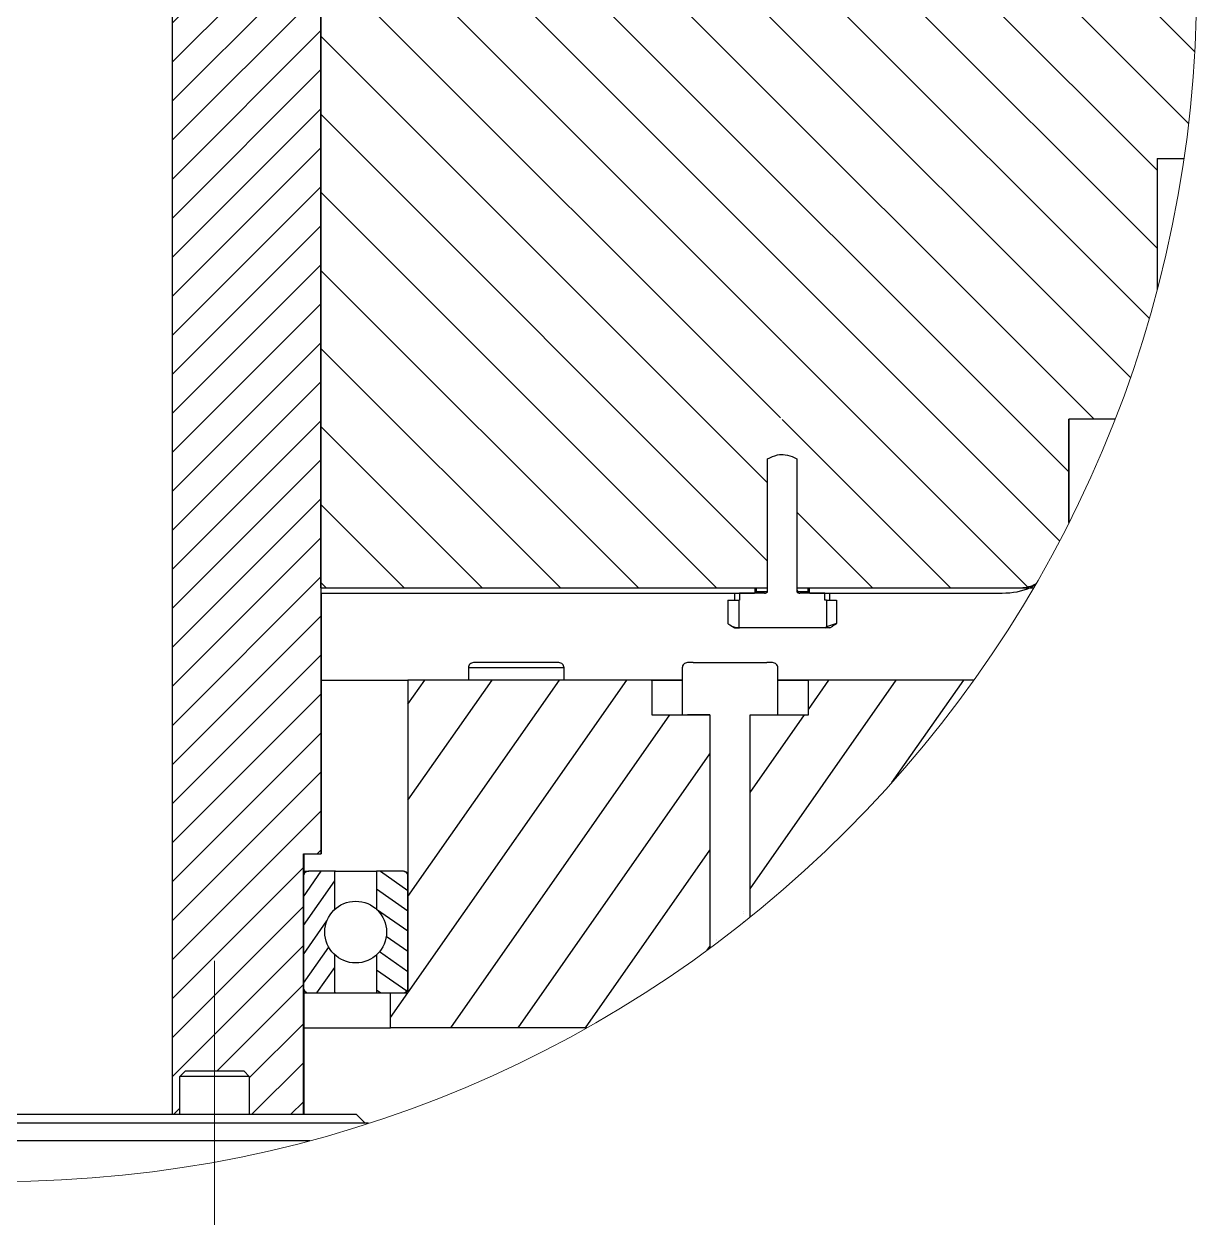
# Model space of a CAD drawing. Header units: millimetres. Extents: x 2 to 1187, y 2 to 839.
# Drawn here: x 602.4 to 669.9, y 142.3 to 211.4 of the extents above; entities that cross this region are included whole.
import ezdxf

# ---------------------------------------------------------------- set-up
doc = ezdxf.new("R2010")
doc.units = ezdxf.units.MM
doc.linetypes.add('CENTERX2', pattern=[20.319999999999997, 12.7, -2.54, 2.54, -2.54])
pattern_1 = [(55, (0, 0), (-2.600807740617549, 1.821105185414571), [])]

msp = doc.modelspace()

# ---------------------------------------------------------------- hatches: boundary and pattern name
h = msp.add_hatch()
h.set_pattern_fill('ANSI31', color=256, scale=0.5)
h.set_pattern_definition([(45, (-8.16350498597592, 30.12827525816067), (-1.122532015133644, 1.122532015133644), [])])
h.paths.add_polyline_path([(591.1140170811195, 273.6586390559343), (583.5807350395698, 273.6586390559343), (583.5807350395698, 263.6586411420968), (582.5783339260597, 263.6586411420968), (582.5783339260597, 163.6586387206582), (583.5807350395698, 163.6586387206582), (583.5807350395698, 148.6586390559343), (586.6957333801765, 148.6586390559343), (586.6957333801765, 150.8586390440134), (586.9957235573311, 151.1586385343937), (588.6957374332924, 151.1586385343937), (590.3957215069313, 151.1586385343937), (590.6957414864082, 150.8586390440134), (590.6957414864082, 148.6586390559343), (591.1140170811195, 148.6586390559343)])
h.paths.add_polyline_path([(619.4948580978889, 263.6586411420968), (618.7932220219154, 263.6586411420968), (618.4924569843788, 263.6586411420968), (618.4924569843788, 273.6586390559343), (610.9591749428291, 273.6586390559343), (610.9591749428291, 148.6586390559343), (611.3774505375404, 148.6586390559343), (611.3774505375404, 150.8586390440134), (611.6774705170174, 151.1586385343936), (613.3774545906563, 151.1586385343937), (615.0774684666176, 151.1586385343937), (615.3774586437721, 150.8586390440134), (615.3774586437721, 148.6586390559343), (618.4924569843788, 148.6586390559343), (618.4924569843788, 163.6586396519807), (619.4948580978889, 163.6586396519807)])
h = msp.add_hatch()
h.set_pattern_fill('ANSI31', color=256, scale=0.3, angle=100)
h.set_pattern_definition([(145, (-8.16350498597592, 30.12827525816067), (-0.5463315556243713, -0.7802423221852646), [])])
edge = h.paths.add_edge_path()
edge.add_arc((580.579189358744, 267.1586370591787), 1.779752666931953, 180, 227.2972578879065, ccw=False)
edge.add_arc((580.579189358744, 267.1586370591787), 1.779752666931953, 132.7027421120935, 180, ccw=False)
edge.add_line((579.3721702812691, 268.4665455047752), (579.3721702812691, 270.6586404268411))
edge.add_line((579.3721702812691, 270.6586404268411), (577.8698650120277, 270.6586404268411))
edge.add_spline(control_points=[(577.8698650120277, 270.6586404268411), (577.863455578895, 270.6585097691641), (577.8233834475288, 270.657692890122), (577.7500684798147, 270.639904939598), (577.6634199517688, 270.5845296784073), (577.6004496376916, 270.5034870512634), (577.5725300171432, 270.4233851986719), (577.5701740556696, 270.3742112862185), (577.5694278000374, 270.3586353485254)], knot_values=[0, 0, 0, 0, 0.0409551094660517, 0.2560536154499489, 0.4711354401873901, 0.6859738461067392, 0.9005315712541826, 0.9999999999999999, 0.9999999999999999, 0.9999999999999999, 0.9999999999999999], degree=3, periodic=0)
edge.add_line((577.5694278000374, 270.3586353485254), (577.5694278000374, 263.958638769832))
edge.add_spline(control_points=[(577.5694278000374, 263.958638769832), (577.5718445588517, 263.9300238340742), (577.5771016223314, 263.8677790900585), (577.6216392799257, 263.7800779294191), (577.6942141716107, 263.7085097950684), (577.7814302111502, 263.6657351529304), (577.8424910470698, 263.6608370107147), (577.8698650120277, 263.6586411420968)], knot_values=[0, 0, 0, 0, 0.1822886092273125, 0.3965239661675826, 0.6109014912529501, 0.8255646392118735, 1, 1, 1, 1], degree=3, periodic=0)
edge.add_line((577.8698650120277, 263.6586411420968), (579.3721702812691, 263.6586411420968))
edge.add_line((579.3721702812691, 263.6586411420968), (579.3721702812691, 265.850728613582))
edge = h.paths.add_edge_path()
edge.add_spline(control_points=[(624.5037642239113, 270.358642799106), (624.5013468560845, 270.3872550953868), (624.4960880340961, 270.4494992318199), (624.4515549194778, 270.5372016280877), (624.3789795982125, 270.6087739828753), (624.2917593911059, 270.651535176063), (624.2307006856993, 270.656441042196), (624.2033270119209, 270.6586404268411)], knot_values=[0, 0, 0, 0, 0.182274013291446, 0.3965249220175808, 0.6109037488797803, 0.8255614203476108, 1, 1, 1, 1], degree=3, periodic=0)
edge.add_line((624.203327011921, 270.6586404268411), (623.5022869823952, 270.6586404268411))
edge.add_line((623.5022869823952, 270.6586404268411), (622.7010217426796, 270.6586404268411))
edge.add_line((622.7010217426796, 270.6586404268411), (622.7010217426796, 268.4665455047754))
edge.add_arc((621.4988109587212, 267.1586370591787), 1.776495221251437, 0, 47.41122184951922, ccw=False)
edge.add_arc((621.4988109587212, 267.1586370591787), 1.776495221251437, -47.41122184951922, 0, ccw=False)
edge.add_line((622.7010217426796, 265.850728613582), (622.7010217426796, 263.6586411420969))
edge.add_line((622.7010217426796, 263.6586411420968), (624.2033270119209, 263.6586411420968))
edge.add_spline(control_points=[(624.2033270119209, 263.6586411420968), (624.2097364541019, 263.6587690930201), (624.2498090588319, 263.6595690576077), (624.3231230028383, 263.6773744062614), (624.4097751639947, 263.7327432325361), (624.4727380358268, 263.8137924667886), (624.5006627036418, 263.8938909903034), (624.5030181087758, 263.9430627638413), (624.5037642239113, 263.958638769832)], knot_values=[0, 0, 0, 0, 0.04095472673403971, 0.256053885806078, 0.4711363635810123, 0.6859879287607693, 0.9005312692453381, 0.9999999999999999, 0.9999999999999999, 0.9999999999999999, 0.9999999999999999], degree=3, periodic=0)
edge.add_line((624.5037642239113, 263.958638769832), (624.5037642239113, 270.3586427991061))
edge = h.paths.add_edge_path()
edge.add_arc((624.2365908461833, 162.3586128084617), 0.3000266796391112, 27.06401566143993, 90)
edge.add_line((624.2365908461833, 162.6586394881008), (624.2033270119209, 162.658639488068))
edge.add_line((624.2033270119209, 162.658639488068), (622.7010217426796, 162.658639488068))
edge.add_line((622.7010217426796, 162.658639488068), (622.7010217426796, 160.4665482912925))
edge.add_arc((621.4988109587212, 159.1586398456958), 1.776495221251458, 0, 47.41122184951979, ccw=False)
edge.add_arc((621.4988109587212, 159.1586398456958), 1.776495221251458, -47.41122184951979, 0, ccw=False)
edge.add_line((622.7010217426796, 157.850731400099), (622.7010217426796, 155.6586383406786))
edge.add_line((622.7010217426796, 155.6586383406786), (624.2033270119206, 155.6586383406786))
edge.add_spline(control_points=[(624.2033270119209, 155.6586383406786), (624.2097364438049, 155.6587683358434), (624.2498085289088, 155.6595810720425), (624.3231241511194, 155.6773704648169), (624.4097738212504, 155.7327474260541), (624.4727386959979, 155.8137931024056), (624.5006626533009, 155.8938919916402), (624.5030180966655, 155.9430637063486), (624.5037642239113, 155.958639693704)], knot_values=[0, 0, 0, 0, 0.04095516874787487, 0.2560537403678593, 0.4711386861476284, 0.6859874512560966, 0.9005311179875107, 1, 1, 1, 1], degree=3, periodic=0)
edge.add_line((624.5037642239113, 155.958639693704), (624.5037642239113, 162.4951206643847))
edge = h.paths.add_edge_path()
edge.add_line((579.3721702812691, 162.6586385567454), (577.8698650120276, 162.6586385567454))
edge.add_spline(control_points=[(577.8698650120277, 162.6586385567454), (577.8634555771439, 162.6585092439874), (577.8233832973664, 162.6577007706803), (577.7500680111042, 162.6399058138768), (577.6634185735065, 162.5845308466672), (577.6004525190132, 162.5034850256907), (577.5725297532111, 162.4233860593754), (577.5701739971379, 162.374214420258), (577.5694278000374, 162.3586390663651)], knot_values=[0, 0, 0, 0, 0.04095510028215812, 0.2560544363943141, 0.4711396893827423, 0.6859871979772735, 0.9005349301713814, 0.9999999999999999, 0.9999999999999999, 0.9999999999999999, 0.9999999999999999], degree=3, periodic=0)
edge.add_line((577.5694278000374, 162.3586390663651), (577.5694278000374, 155.958639693704))
edge.add_spline(control_points=[(577.5694278000374, 155.958639693704), (577.5718448934141, 155.9300254999227), (577.577102887553, 155.8677799678968), (577.6216370044652, 155.780076502005), (577.6942140463467, 155.7085077122238), (577.7814315141285, 155.6657403557418), (577.8424911889041, 155.6608367079125), (577.8698650120277, 155.6586383406786)], knot_values=[0, 0, 0, 0, 0.1822842813114145, 0.3965298535722178, 0.6109041203397895, 0.825563404537906, 0.9999999999999999, 0.9999999999999999, 0.9999999999999999, 0.9999999999999999], degree=3, periodic=0)
edge.add_line((577.8698650120278, 155.6586383406786), (578.5709050415535, 155.6586383406786))
edge.add_line((578.5709050415535, 155.6586383406786), (579.3721702812691, 155.6586383406786))
edge.add_line((579.3721702812691, 155.6586383406786), (579.3721702812691, 157.850729537454))
edge.add_arc((580.5743810652275, 159.158638448712), 1.776495564085088, 180, 227.4112320130636, ccw=False)
edge.add_arc((580.5743810652275, 159.158638448712), 1.776495564085088, 132.5887679869364, 180, ccw=False)
edge.add_line((579.3721702812691, 160.46654735997), (579.3721702812691, 162.6586385567454))
h = msp.add_hatch()
h.set_pattern_fill('ANSI31', color=256, angle=90)
h.set_pattern_definition([(135, (-8.16350498597592, 30.12827525816067), (-2.245064030267288, -2.245064030267288), [])])
edge = h.paths.add_edge_path()
edge.add_line((669.153149895358, 223.6586383108762), (667.614015650608, 223.6586383108762))
edge.add_line((667.614015650608, 223.6586383108762), (667.614015650608, 231.1892239147289))
edge.add_arc((601.0365856725762, 213.6592552999045), 68.84659746215837, 14.75128293906605, 21.29176106617264)
edge.add_line((665.1839520653259, 238.658642632213), (662.5240472076912, 238.658642632213))
edge.add_line((662.5240472076912, 238.658642632213), (662.5240472076912, 244.6293385429993))
edge.add_arc((601.0365856725762, 213.6592552999045), 68.84659746215837, 26.73353997002278, 30.02732135437238)
edge.add_spline(control_points=[(660.6425669907112, 248.1112389390138), (660.5322567711996, 248.1684650100842), (660.421946551688, 248.2256910811546), (660.3107426472363, 248.2796804032886)], knot_values=[0, 0, 0, 0, 0.1666269628013907, 0.1666269628013907, 0.1666269628013907, 0.1666269628013907], degree=3, periodic=0)
edge.add_spline(control_points=[(660.3107426472362, 248.2796804032886), (660.0930705636217, 248.3390566544944), (659.8191781618474, 248.3538331571388), (659.5594104482275, 248.3580573441213), (659.5234003780861, 248.3586429183153)], knot_values=[0.3007358168367512, 0.3007358168367512, 0.3007358168367512, 0.3007358168367512, 0.9030651194785333, 1, 1, 1, 1], degree=3, periodic=0)
edge.add_line((659.5234003780862, 248.3586429183153), (647.6042297600288, 248.3586429183153))
edge.add_line((647.6042297600288, 248.3586429183153), (646.9255236926157, 248.3586429183153))
edge.add_spline(control_points=[(646.1778906105537, 248.0836419884828), (646.3221444070534, 248.1142695598108), (646.567416886753, 248.1663451415219), (646.7876121298805, 248.2841311531934), (646.8777087448614, 248.3341984971567)], knot_values=[0, 0, 0, 0, 0.5513075494740266, 0.9373796254771016, 0.9373796254771016, 0.9373796254771016, 0.9373796254771016], degree=3, periodic=0)
edge.add_line((646.8777087448616, 248.3341984971568), (646.8777087448616, 240.9391386930612))
edge.add_spline(control_points=[(646.8777087448616, 240.9391386930612), (646.6925358192241, 240.8464809485534), (646.4677314133788, 240.733992207938), (646.221628866189, 240.6940437309344), (646.1778906105537, 240.6892480346939)], knot_values=[0, 0, 0, 0, 0.3465010622371056, 0.4206606616637256, 0.4206606616637256, 0.4206606616637256, 0.4206606616637256], degree=3, periodic=0)
edge.add_line((646.1778906105537, 240.6892480346939), (646.1778906105537, 240.6097187225488))
edge.add_line((646.1778906105537, 240.6097187225488), (646.0365978001137, 233.5086411361364))
edge.add_line((646.0365978001137, 233.5086411361364), (646.0365978001137, 240.6097187225488))
edge.add_line((646.0365978001137, 240.6097187225488), (645.8953049896736, 240.6097187225488))
edge.add_line((645.8953049896736, 240.6097187225488), (645.8953049896736, 240.6892544834347))
edge.add_spline(control_points=[(645.8953049896737, 240.6892544834347), (645.8849049519152, 240.6903902563843), (645.6923958199926, 240.7137785915726), (645.4538236633271, 240.799559302138), (645.2444878179965, 240.9126634703757), (645.1954868553657, 240.9391386930612)], knot_values=[0.5793543135544303, 0.5793543135544303, 0.5793543135544303, 0.5793543135544303, 0.5969525860828755, 0.9056553776702363, 1, 1, 1, 1], degree=3, periodic=0)
edge.add_line((645.1954868553657, 240.9391386930612), (645.1954868553657, 248.5586388532785))
edge.add_line((645.1954868553657, 248.5586388532785), (644.5365873096962, 248.5586388532785))
edge.add_line((644.5365873096962, 248.5586388532785), (644.5365873096962, 248.3586429241153))
edge.add_line((644.5365873096962, 248.3586429241153), (619.4948580978889, 248.3586407762309))
edge.add_line((619.4948580978889, 248.3586407762309), (619.4948580978889, 178.9586392727462))
edge.add_line((619.4948580978889, 178.9586392727462), (645.1476723431364, 178.9586392727462))
edge.add_spline(control_points=[(645.8953049896736, 179.2336392712561), (645.7510515780994, 179.2030089511405), (645.5057808253113, 179.1509289234249), (645.2855837514097, 179.0331473988321), (645.1954868553662, 178.9830824410531)], knot_values=[0, 0, 0, 0, 0.5513102873044174, 0.9373801819390822, 0.9373801819390822, 0.9373801819390822, 0.9373801819390822], degree=3, periodic=0)
edge.add_line((645.1954868553657, 178.9830824410529), (645.1954868553657, 186.3781393070487))
edge.add_spline(control_points=[(645.1954868553657, 186.3781393070487), (645.3806596910476, 186.470799745946), (645.6054639419539, 186.5832917347316), (645.8515667232845, 186.6232356939085), (645.8953049896736, 186.6280305082385)], knot_values=[0, 0, 0, 0, 0.3465018086168141, 0.4206614822140454, 0.4206614822140454, 0.4206614822140454, 0.4206614822140454], degree=3, periodic=0)
edge.add_line((645.8953049896736, 186.6280305082385), (645.8953049896736, 186.7075639341739))
edge.add_line((645.8953049896736, 186.7075639341739), (646.0365978001137, 193.8086396579411))
edge.add_line((646.0365978001137, 193.8086396579411), (646.0365978001137, 186.7075639341739))
edge.add_line((646.0365978001137, 186.7075639341739), (646.1778906105537, 186.7075639341739))
edge.add_line((646.1778906105537, 186.7075639341739), (646.1778906105537, 186.6280188908624))
edge.add_spline(control_points=[(646.1778906105537, 186.6280188908624), (646.1882806759978, 186.626884093068), (646.3807896580132, 186.6034962120978), (646.6193639010781, 186.5177238268838), (646.8287078181613, 186.404614659623), (646.8777087448616, 186.3781393070487)], knot_values=[0.579355171527251, 0.579355171527251, 0.579355171527251, 0.579355171527251, 0.5969365642365059, 0.9056553343101318, 1, 1, 1, 1], degree=3, periodic=0)
edge.add_line((646.8777087448616, 186.3781393070487), (646.8777087448616, 178.758639379662))
edge.add_line((646.8777087448616, 178.758639379662), (647.5366082905311, 178.758639379662))
edge.add_line((647.5366082905311, 178.758639379662), (647.5366082905311, 178.9586395055768))
edge.add_line((647.5366082905311, 178.9586395055768), (659.5234003780861, 178.9586395055768))
edge.add_spline(control_points=[(659.5234003780861, 178.9586395055768), (659.8467167147032, 178.9684410564275), (660.2428089596751, 178.9804488575836), (660.5798104865783, 179.1703050986515), (660.6417235361047, 179.205205866112)], knot_values=[0, 0, 0, 0, 0.8158250784388584, 0.9994607454861674, 0.9994607454861674, 0.9994607454861674, 0.9994607454861674], degree=3, periodic=0)
edge.add_arc((601.036585672576, 213.6592552999043), 68.84659746215836, 329.9704451160977, 333.2664600299773)
edge.add_line((662.5240472076912, 182.6891720568096), (662.5240472076912, 188.6586390931872))
edge.add_line((662.5240472076912, 188.6586390931872), (665.1834731372139, 188.6586390931872))
edge.add_arc((601.0365856725762, 213.6592552999045), 68.84659746215837, 338.7071413115247, 345.2487170609339)
edge.add_line((667.614015650608, 196.12928668508), (667.614015650608, 203.6586387579111))
edge.add_line((667.614015650608, 203.6586387579111), (669.1529688039234, 203.6586387579111))
edge.add_arc((601.0365856725762, 213.6592552999044), 68.84659746215837, 351.6476983196767, 360)
edge.add_arc((601.0365856725762, 213.6592552999044), 68.84659746215839, 2.365322407987407e-14, 8.351264102809138)
h = msp.add_hatch()
h.set_pattern_fill('ANSI31', color=256, angle=10)
h.set_pattern_definition(pattern_1)
h.paths.add_polyline_path([(641.8758061646004, 171.6586393334684), (638.529064965107, 171.6586393334684), (638.529064965107, 173.6336393545163), (638.5031369446297, 173.658639312048), (624.5037642239113, 173.6586391956327), (624.5037642239113, 155.6586383406786), (623.5022869823952, 155.6586383406786), (623.5022869823952, 153.6586398754982), (634.7972155661218, 153.6586398754982, 0.03063402655198933), (641.8758061646004, 158.2335207380576)])
h = msp.add_hatch()
h.set_pattern_fill('ANSI31', color=256, angle=10)
h.set_pattern_definition(pattern_1)
h.paths.add_polyline_path([(657.0705460182619, 173.6586394284633), (647.5700464962501, 173.6586394284633), (647.5441184757728, 173.6336393545163), (647.5441184757728, 171.6586393334684), (644.1974070786018, 171.6586393334684), (644.1974070786018, 160.0216054849319, 0.06841690900409847)])
h = msp.add_hatch()
h.set_pattern_fill('ANSI31', color=256, scale=0.3, angle=10)
h.set_pattern_definition([(55, (-8.16350498597592, 30.12827525816067), (-0.7802423221852646, 0.5463315556243713), [])])
edge = h.paths.add_edge_path()
edge.add_spline(control_points=[(583.5807350395698, 162.3586390663651), (583.5783283271307, 162.3872235596568), (583.5737045297182, 162.4421403432212), (583.5506298880791, 162.4929042270329), (583.5365978001136, 162.5153787064685)], knot_values=[0, 0, 0, 0, 0.181983245204652, 0.349627834479597, 0.349627834479597, 0.349627834479597, 0.349627834479597], degree=3, periodic=0)
edge.add_spline(control_points=[(583.5365978001136, 162.5153787064685), (583.5327223840342, 162.5215857626951), (583.5096488116637, 162.5557010140873), (583.4560384161566, 162.6086085254814), (583.3687109865465, 162.6514926906201), (583.3074865869231, 162.6564227842596), (583.2799700020332, 162.6586385567454)], knot_values=[0.349627834479597, 0.349627834479597, 0.349627834479597, 0.349627834479597, 0.395928323650484, 0.6100787918108496, 0.8247545081460415, 1, 1, 1, 1], degree=3, periodic=0)
edge.add_line((583.2799700020332, 162.6586385567454), (581.7765918491859, 162.6586385567454))
edge.add_line((581.7765918491859, 162.6586385567454), (581.7765918491859, 160.46654735997))
edge.add_arc((580.5743810652275, 159.158638448712), 1.776495564085088, 0, 47.411232013063625, ccw=False)
edge.add_arc((580.5743810652275, 159.158638448712), 1.776495564085088, -47.411232013063625, 0, ccw=False)
edge.add_line((581.7765918491859, 157.850729537454), (581.7765918491859, 155.6586383406786))
edge.add_line((581.7765918491859, 155.6586383406786), (583.2799700020332, 155.6586383406786))
edge.add_spline(control_points=[(583.2799700020332, 155.6586383406786), (583.2862998437347, 155.6587648238601), (583.3263563010364, 155.6595652337915), (583.3997361752475, 155.6772910214497), (583.4818869963374, 155.7296862176037), (583.5217351944498, 155.7781353117964), (583.5365978001136, 155.8023094448777)], knot_values=[0, 0, 0, 0, 0.04042471434793455, 0.2558153774788987, 0.4711964104659551, 0.6512279574268313, 0.6512279574268313, 0.6512279574268313, 0.6512279574268313], degree=3, periodic=0)
edge.add_spline(control_points=[(583.5365978001136, 155.8023094448777), (583.5394844865622, 155.8070046607738), (583.5591966606505, 155.8410718941669), (583.5776803579398, 155.8939106151596), (583.5800007528079, 155.9430800671235), (583.5807350395698, 155.958639693704)], knot_values=[0.6512279574268313, 0.6512279574268313, 0.6512279574268313, 0.6512279574268313, 0.6861945466424217, 0.9006965610118912, 1, 1, 1, 1], degree=3, periodic=0)
edge.add_line((583.5807350395698, 155.958639693704), (583.5807350395698, 162.3586390663651))
edge = h.paths.add_edge_path()
edge.add_line((620.2966001747627, 162.658639488068), (618.7932220219154, 162.658639488068))
edge.add_spline(control_points=[(618.7932220219154, 162.658639488068), (618.7868921778935, 162.6585133488171), (618.7468355824494, 162.6577151128852), (618.6734560212527, 162.6399858309487), (618.5913050080618, 162.5875918145962), (618.5514568229128, 162.5391425915558), (618.5365942238349, 162.5149684137455)], knot_values=[0, 0, 0, 0, 0.04042471581613525, 0.2558161752173901, 0.4711975492576005, 0.6512293676541611, 0.6512293676541611, 0.6512293676541611, 0.6512293676541611], degree=3, periodic=0)
edge.add_spline(control_points=[(618.5365942238349, 162.5149684137455), (618.5337075373205, 162.5102731869743), (618.5139953701805, 162.4762058903964), (618.4955117795362, 162.4233675210126), (618.4931912908429, 162.3741983821973), (618.4924569843788, 162.3586390663651)], knot_values=[0.6512293676541611, 0.6512293676541611, 0.6512293676541611, 0.6512293676541611, 0.6861960258809088, 0.9006983799116173, 0.9999999999999999, 0.9999999999999999, 0.9999999999999999, 0.9999999999999999], degree=3, periodic=0)
edge.add_line((618.4924569843788, 162.3586390663651), (618.4924569843788, 155.958639693704))
edge.add_spline(control_points=[(618.4924569843788, 155.958639693704), (618.4948636560379, 155.9300548740814), (618.4994873506836, 155.875137753605), (618.5225621462258, 155.8243736649673), (618.5365942238351, 155.8018991694944)], knot_values=[0, 0, 0, 0, 0.1819849058286339, 0.3496291783612672, 0.3496291783612672, 0.3496291783612672, 0.3496291783612672], degree=3, periodic=0)
edge.add_spline(control_points=[(618.5365942238351, 155.8018991694944), (618.5404696412519, 155.7956921021153), (618.563543198912, 155.7615767889132), (618.6171533463863, 155.7086689251977), (618.7044814294073, 155.6657868373933), (618.7657054849957, 155.6608549347785), (618.7932220219154, 155.6586383406786)], knot_values=[0.3496291783612672, 0.3496291783612672, 0.3496291783612672, 0.3496291783612672, 0.3959296302040366, 0.6100797439540612, 0.8247542568331647, 0.9999999999999999, 0.9999999999999999, 0.9999999999999999, 0.9999999999999999], degree=3, periodic=0)
edge.add_line((618.7932220219154, 155.6586383406786), (620.2966001747627, 155.6586383406786))
edge.add_line((620.2966001747627, 155.6586383406786), (620.2966001747627, 157.8507314000991))
edge.add_arc((621.4988109587212, 159.1586398456958), 1.776495221251458, 180, 227.4112218495198, ccw=False)
edge.add_arc((621.4988109587212, 159.1586398456958), 1.776495221251458, 132.5887781504802, 180, ccw=False)
edge.add_line((620.2966001747627, 160.4665482912925), (620.2966001747627, 162.658639488068))

# ---------------------------------------------------------------- linework, layer by layer
at = {"color": 7, "linetype": 'Continuous', "lineweight": 25}
for p, q in [((610.9591749428291, 148.6586390559343), (610.9591749428291, 273.6586390559343)), ((619.4948580978889, 263.6586411420968), (619.4948580978889, 163.6586396519807)), ((619.4948580978889, 178.9586392727462), (619.4948580978889, 248.3586429183153)), ((667.614015650608, 203.6586387579111), (669.1530671833534, 203.6586387579111)), ((667.614015650608, 203.6586387579111), (667.614015650608, 196.1286517356304)), ((665.1837256668587, 188.6586390931872), (662.5240472076912, 188.6586390931872)), ((662.5240472076912, 188.6586390931872), (662.5240472076912, 182.688547068533)), ((662.5365939854164, 182.713469726291), (662.5365939854164, 188.6586390931872)), ((645.1954868553657, 178.758639379662), (645.1954868553657, 186.3781393070487)), ((646.8777087448616, 186.3781393070487), (646.8777087448616, 178.758639379662)), ((619.4948580978889, 178.9586391388659), (644.4689658401985, 178.9586392727462)), ((619.4948580978889, 178.9586392727462), (645.1516774414558, 178.9586392727462)), ((644.4689658401985, 178.9586392727462), (644.4689658401985, 178.6836392742363)), ((644.5365873096962, 178.9586392727462), (644.5365873096962, 178.758639379662)), ((646.9215181587715, 178.9586395055768), (659.5234003780861, 178.9586395055768)), ((647.5366082905311, 178.758639379662), (647.5366082905311, 178.9586395055768)), ((647.6042297600288, 178.6836395070669), (647.6042297600288, 178.9586395055768)), ((647.6042297600288, 178.9586395055768), (660.4988899944801, 178.9586395055768)), ((619.4948580978889, 178.6586391828968), (644.4371965645332, 178.6586393167046)), ((619.5366111515541, 163.6586396519807), (619.5366111515541, 178.6586393167046)), ((642.9159966228981, 178.2586392977056), (642.9159966228981, 176.9042594854501)), ((642.9159966228981, 178.2586392977056), (643.4417393921394, 178.2586392977056)), ((643.2865885017891, 178.6586393167046), (643.2865885017891, 178.2586392977056)), ((643.4417393921394, 178.2586392977056), (643.5580280540962, 178.2586392977056)), ((643.5580280540962, 176.6715350125698), (643.5580280540962, 178.2586392977056)), ((643.5830322025795, 178.2586392977056), (643.5580280540962, 178.2586392977056)), ((643.5830322025795, 178.6586393167046), (643.5830322025795, 178.2586392977056)), ((645.0279083965797, 178.6586393167046), (643.5830322025795, 178.6586393167046)), ((644.4689658401985, 178.6836392742363), (644.4371965645332, 178.6586393167046)), ((644.4689658401985, 178.6836392742363), (644.5027318714638, 178.6836392742363)), ((644.5365873096962, 178.758639379662), (645.1954868553657, 178.758639379662)), ((646.8777087448616, 178.758639379662), (647.5366082905311, 178.758639379662)), ((648.4901633976478, 178.6586393167046), (647.0452872036476, 178.6586393167046)), ((647.5704637287636, 178.6836395070669), (647.6042297600288, 178.6836395070669)), ((647.6359990356941, 178.6586393167046), (647.6042297600288, 178.6836395070669)), ((647.6359990356941, 178.6586393167046), (658.5231748341103, 178.6586395495353)), ((648.4901633976478, 178.2586392977056), (648.4901633976478, 178.6586393167046)), ((648.5950079678078, 178.2586392977056), (648.4901633976478, 178.2586392977056)), ((648.5950079678078, 178.2586392977056), (648.5950079678078, 176.7128843378988)), ((648.5950079678078, 178.2586392977056), (649.1571989773292, 178.2586392977056)), ((648.7866070984383, 178.2586392977056), (648.7866070984383, 178.6586393167046)), ((649.1571989773292, 178.2586392977056), (649.1571989773292, 176.9042594854501)), ((649.1571989773292, 176.9042594854501), (648.5950079678078, 176.7128843378988)), ((648.9386585472603, 176.7791641208125), (649.1571989773292, 176.9042594854501)), ((643.1221988914986, 176.7535625288976), (643.2865885017891, 176.658639338125)), ((643.2865885017891, 176.658639338125), (643.4417393921394, 176.658639338125)), ((643.5580280540962, 176.6715350125698), (643.4417393921394, 176.658639338125)), ((643.4417393921394, 176.658639338125), (643.5830322025795, 176.658639338125)), ((643.5580280540962, 176.6715350125698), (643.5830322025795, 176.658639338125)), ((648.4901633976478, 176.6586394545403), (643.5830322025795, 176.658639338125)), ((648.4901633976478, 176.6586394545403), (648.5950079678078, 176.7128843378988)), ((648.7866070984383, 176.6586394545403), (648.4901633976478, 176.6586394545403)), ((648.7866070984383, 176.6586394545403), (648.9509967087288, 176.7535626453129)), ((627.9850927113075, 174.3586392870886), (627.9850927113075, 173.658639312048)), ((633.4850815056343, 174.3586392870886), (627.9850927113075, 174.3586392870886)), ((633.1850913284798, 174.6586393013378), (628.2850828884621, 174.6586393013378)), ((633.4850815056343, 173.658639312048), (633.4850815056343, 174.3586392870886)), ((640.2865973232765, 174.3586393452962), (640.2865973232765, 171.6586393334684)), ((640.9247246502418, 174.6586393595454), (640.586587500431, 174.6586393595454)), ((640.9247246502418, 174.6586393595454), (641.829344343998, 174.6586393595454)), ((641.8076482532997, 174.6586393595454), (642.9979232071419, 174.6586393595454)), ((642.9979232071419, 174.6586393595454), (644.2452100037117, 174.6586393595454)), ((644.2438390968819, 174.6586393595454), (645.148458790638, 174.6586393595454)), ((645.4865959404488, 174.6586393595454), (645.148458790638, 174.6586393595454)), ((645.7865861176033, 171.6586393334684), (645.7865861176033, 174.3586394035039)), ((619.5366111515541, 173.6586391956327), (624.5037642239113, 173.6586391956327)), ((638.5031369446297, 173.658639312048), (624.5037642239113, 173.6586391956327)), ((624.5037642239113, 173.6586391956327), (624.5037642239113, 155.6586383406786)), ((638.5031369446297, 173.658639312048), (638.529064965107, 173.6336393545163)), ((640.2865973232765, 173.658639312048), (638.5031369446297, 173.658639312048)), ((640.2865973232765, 173.6336393545163), (638.529064965107, 173.6336393545163)), ((638.529064965107, 173.6336393545163), (638.529064965107, 171.6586393334684)), ((647.5700464962501, 173.6586394284633), (645.7865861176033, 173.6586394284633)), ((647.5441184757728, 173.6336393545163), (645.7865861176033, 173.6336393545163)), ((647.5441184757728, 173.6336393545163), (647.5700464962501, 173.6586394284633)), ((647.5441184757728, 171.6586393334684), (647.5441184757728, 173.6336393545163)), ((657.070997071125, 173.6586394284633), (647.5700464962501, 173.6586394284633)), ((638.529064965107, 171.6586393334684), (641.8758061646004, 171.6586393334684)), ((641.8758061646002, 171.6586393334684), (640.5830410240669, 171.6586393334684)), ((641.8758061646004, 171.6586393334684), (641.8758061646004, 158.2329033438829)), ((644.1974070786018, 160.0209877391127), (644.1974070786018, 171.6586393334684)), ((644.1974070786018, 171.6586393334684), (647.5441184757728, 171.6586393334684)), ((618.4924569843788, 148.6586390559343), (618.4924569843788, 163.6586396519807)), ((618.4924569843788, 163.6586396519807), (619.4948580978889, 163.6586396519807)), ((618.536594223835, 162.5112679351834), (618.536594223835, 163.6586396519807)), ((619.5366111515541, 163.6586396519807), (619.4948580978889, 163.6586396519807)), ((618.536594223835, 162.658639488068), (618.7932220219154, 162.658639488068)), ((620.2966001747627, 162.658639488068), (618.7932220219154, 162.658639488068)), ((620.2966001747627, 160.4665482912925), (620.2966001747627, 162.658639488068)), ((620.336594891407, 162.658639488068), (620.2966001747627, 162.658639488068)), ((620.336594891407, 162.658639488068), (622.7010217426796, 162.658639488068)), ((622.7010217426796, 162.658639488068), (622.7010217426796, 160.4665482912925)), ((624.2033270119209, 162.658639488068), (622.7010217426796, 162.658639488068)), ((624.2365864037056, 162.658639488068), (624.2033270119209, 162.658639488068)), ((618.4924569843788, 162.3586390663651), (618.4924569843788, 155.958639693704)), ((624.5037642239113, 155.958639693704), (624.5037642239113, 162.3586390663651)), ((643.8109603642006, 159.7457912315396), (643.857034754612, 159.7488636647132)), ((642.2641006229896, 158.7284675364164), (642.2624614952583, 158.7283491265881)), ((642.2624614952583, 158.728363228288), (642.2624614952583, 158.7283491265881)), ((642.2624614952583, 158.6569967411764), (642.2624614952583, 158.6569754902986)), ((642.4069133518715, 158.6281883095172), (642.406265862441, 158.6283226973693)), ((620.2966001747627, 155.6586383406786), (620.2966001747627, 157.8507314000992)), ((622.7010217426796, 157.8507314000992), (622.7010217426796, 155.6586383406786)), ((618.536594223835, 148.6586390559343), (618.536594223835, 155.8088159684805)), ((618.536594223835, 155.6586383406786), (618.7932220219154, 155.6586383406786)), ((618.7932220219154, 155.6586383406786), (620.2966001747627, 155.6586383406786)), ((620.2966001747627, 155.6586383406786), (622.7010217426796, 155.6586383406786)), ((620.336594891407, 155.6586383406786), (620.2966001747627, 155.6586383406786)), ((622.7010217426796, 155.6586383406786), (624.2033270119209, 155.6586383406786)), ((623.5022869823952, 153.6586398754982), (623.5022869823952, 155.6586383406786)), ((623.5022869823952, 155.6586383406786), (624.5037642239113, 155.6586383406786)), ((618.536594223835, 153.6586398754982), (623.5022869823952, 153.6586398754982)), ((634.7983208416481, 153.6586398754982), (623.5022869823952, 153.6586398754982)), ((611.3774505375404, 150.8586390440134), (611.6774705170174, 151.1586385343937)), ((611.3774505375404, 148.6586390559343), (611.3774505375404, 150.8586390440134)), ((615.3774586437721, 150.8586390440134), (611.3774505375404, 150.8586390440134)), ((613.3774545906563, 151.1586385343937), (611.6774705170174, 151.1586385343937)), ((615.0774684666176, 151.1586385343937), (613.3774545906563, 151.1586385343937)), ((615.0774684666176, 151.1586385343937), (615.3774586437721, 150.8586390440134)), ((615.3774586437721, 150.8586390440134), (615.3774586437721, 148.6586390559343)), ((621.5365854023476, 148.6586390559343), (601.0366109131355, 148.6586390559343)), ((621.5365854023476, 148.6586390559343), (622.0366087673683, 148.1586399053005)), ((622.2404566525001, 148.1586399053005), (601.0366109131355, 148.1586399053005)), ((618.8580122707863, 147.1586397413877), (583.2151797531624, 147.1586397413877))]:
    msp.add_line(p, q, dxfattribs=at)
at = {"color": 7, "linetype": 'CENTERX2', "lineweight": 18}
for q in [(613.3774545906563, 157.5086398546366), (613.3774545906563, 142.3086395983366)]:
    msp.add_line((613.3774545906563, 150.8586390440134), q, dxfattribs=at)
at = {"color": 7, "linetype": 'Continuous', "lineweight": 18}
msp.add_circle((601.0365856725762, 213.6592552999045), 68.84659746215837, dxfattribs=at)
msp.add_circle((621.4988109587212, 159.1586398456958), 1.776495221251458)
at = {"color": 7, "linetype": 'Continuous', "lineweight": 25}
for centre, radius, start, end in [((644.436627190766, 178.7585994400552), 0.09996012690924116, 269.9847115836351, 0.02289283773094259), ((647.6365684094613, 178.7585994400553), 0.09996012690929054, 179.9771071623179, 270.0152884163649), ((628.2850744967125, 174.3586575154966), 0.2999817859587775, 89.99839719657666, 180.003481580868), ((633.1850998195846, 174.3586576148484), 0.2999816866095837, 359.9964994420175, 90.00162178056713), ((640.5865790093263, 174.3586576730561), 0.2999816866096974, 89.9983782194524, 180.003500557989), ((645.4866044315563, 174.3586576730621), 0.2999816866035071, 359.9965105583853, 90.00162178108826), ((624.2365908461833, 162.3586128084617), 0.3000266796391135, 27.06401566144049, 90.00084837529582), ((624.236591313733, 155.9586634788727), 0.3000251382342785, 269.9990623324103, 332.9363642233278)]:
    msp.add_arc(centre, radius, start, end, dxfattribs=at)
for points, knots in [([(645.1954868553657, 186.3781393070487), (645.3806596910476, 186.470799745946), (645.6996665001698, 186.6304306704043), (646.2487238128127, 186.650976620723), (646.6193639010781, 186.5177238268838), (646.8287078181613, 186.404614659623), (646.8777087448616, 186.3781393070487)], [0, 0, 0, 0, 0.3465018086168141, 0.5969365642365059, 0.9056553343101318, 1, 1, 1, 1]), ([(658.5231748341103, 178.6586395495353), (658.5828586048078, 178.6595200559284), (659.2013023943404, 178.6686438713993), (659.9671531068999, 178.7516318231617), (660.5304020111863, 179.110261895835), (660.6202450512428, 179.1674664740232)], [0, 0, 0, 0, 0.08238092090991474, 0.8536318720694686, 1, 1, 1, 1]), ([(659.5234003780861, 178.9586395055768), (659.8467167147032, 178.9684410564275), (660.24302266945, 178.9804553363383), (660.5801741246684, 179.1705100225731), (660.6422689674873, 179.2055133295027)], [0, 0, 0, 0, 0.8158250784388584, 1, 1, 1, 1]), ([(645.0279083965797, 178.6586393167046), (645.0342477467384, 178.6587915397353), (645.0668567475252, 178.6595745602035), (645.1134503145615, 178.6704361281125), (645.158870894128, 178.6953598809282), (645.1823011641889, 178.718404456948), (645.1938119226135, 178.7400410261221), (645.1949840283532, 178.7530560184576), (645.1954868553657, 178.758639379662)], [0, 0, 0, 0, 0.0897677744614749, 0.4617567029459517, 0.6620232433025276, 0.8163622572354214, 0.9212204031946896, 1, 1, 1, 1]), ([(646.8777087448616, 178.758639379662), (646.8784162629353, 178.7520242541904), (646.8799965487317, 178.7372489583841), (646.8945195290727, 178.7136187294688), (646.9256304493811, 178.68690857462), (646.9780414999867, 178.6638967640727), (647.0218411281921, 178.6604723930349), (647.0452872036476, 178.6586393167046)], [0, 0, 0, 0, 0.0932917196692025, 0.2083728812539258, 0.3811059786112801, 0.6687041301706177, 1, 1, 1, 1]), ([(643.4417393921394, 176.658639338125), (643.2928435427018, 176.6967736178141), (643.0990892650105, 176.7463967593881), (642.9504174560949, 176.8745817960625), (642.9159966228981, 176.9042594854501)], [0, 0, 0, 0, 0.768477740011022, 1, 1, 1, 1]), ([(618.7932220219154, 162.658639488068), (618.7868921778935, 162.6585133488171), (618.7468355824494, 162.6577151128852), (618.6734560212527, 162.6399858309487), (618.5866021191879, 162.5845924208335), (618.523536409837, 162.5034805140002), (618.4955117795362, 162.4233675210126), (618.4931912908429, 162.3741983821973), (618.4924569843788, 162.3586390663651)], [0, 0, 0, 0, 0.04042471581613525, 0.2558161752173901, 0.4711975492576005, 0.6861960258809088, 0.9006983799116173, 0.9999999999999999, 0.9999999999999999, 0.9999999999999999, 0.9999999999999999]), ([(624.5037642239113, 162.3586390663651), (624.5013470899902, 162.3872529353653), (624.4960889770617, 162.4494981230254), (624.4515550626021, 162.5372014290236), (624.3789777286805, 162.6087698272127), (624.2917608185659, 162.6515388805807), (624.2307008733075, 162.6564415611383), (624.2033270119209, 162.658639488068)], [0, 0, 0, 0, 0.1822825709905437, 0.3965284400516325, 0.6109030037977735, 0.8255634328712399, 0.9999999999999999, 0.9999999999999999, 0.9999999999999999, 0.9999999999999999]), ([(618.4924569843788, 155.958639693704), (618.4948636560379, 155.9300548740814), (618.5000996541311, 155.8678652270274), (618.5446272658643, 155.7802449264747), (618.6171533463863, 155.7086689251977), (618.7044814294073, 155.6657868373933), (618.7657054849957, 155.6608549347785), (618.7932220219154, 155.6586383406786)], [0, 0, 0, 0, 0.1819849058286339, 0.3959296302040366, 0.6100797439540612, 0.8247542568331647, 0.9999999999999999, 0.9999999999999999, 0.9999999999999999, 0.9999999999999999]), ([(624.2033270119209, 155.6586383406786), (624.2097364438049, 155.6587683358434), (624.2498085289088, 155.6595810720425), (624.3231241511194, 155.6773704648169), (624.4097738212504, 155.7327474260541), (624.4727386959979, 155.8137931024056), (624.5006626533009, 155.8938919916402), (624.5030180966655, 155.9430637063486), (624.5037642239113, 155.958639693704)], [0, 0, 0, 0, 0.04095516874787487, 0.2560537403678593, 0.4711386861476284, 0.6859874512560966, 0.9005311179875107, 1, 1, 1, 1])]:
    msp.add_open_spline(points, degree=3, knots=knots, dxfattribs=at)
for points in [[(645.1954868553661, 178.9830824410533), (645.1808733065851, 178.9749619981207), (645.1662753740205, 178.9668006354334), (645.1516774414558, 178.9586392727462)], [(646.9215181587715, 178.9586395055768), (646.9069175278385, 178.9664127677484), (646.8923168969054, 178.9741860299199), (646.8777087448616, 178.9819339309699)], [(643.810751747943, 160.3172451732361), (643.8102053720779, 160.3172110248649), (643.8096589961452, 160.3171768773849), (643.8091126202125, 160.317142729905)], [(643.8090828178902, 160.2450201784042), (643.809639127927, 160.2450552217978), (643.8101954379638, 160.2450902651914), (643.8107517479425, 160.2451253093522)], [(643.9549055813332, 159.8267436523703), (643.9546122100833, 159.8267187748372), (643.9543188388334, 159.8266938973042), (643.9540254662248, 159.8266690377249)], [(642.7928568751322, 158.9210803451705), (642.7931537491642, 158.9211007007726), (642.7934506228139, 158.9211210570353), (642.7937474964638, 158.921141413298)], [(642.9345698174469, 159.0294748984363), (642.9348657241025, 159.0294953267704), (642.9351616317599, 159.0295157559414), (642.9354575394173, 159.0295361851123)], [(643.0135098217506, 159.0894854192403), (643.0131511097309, 159.0894170629918), (643.0127923977111, 159.0893487067433), (643.012433685514, 159.0892803529547)], [(642.0418515029911, 158.3562521599893), (642.0422334227385, 158.3563301320586), (642.0426153079669, 158.3564081281514), (642.0429971931953, 158.3564861242441)], [(642.1984909115865, 158.4727393815101), (642.1988137325969, 158.4727772572173), (642.1991365591638, 158.4728151372572), (642.1994593857307, 158.4728530172971)], [(642.2624614952601, 158.6569967411765), (642.2630078711261, 158.6570250482661), (642.2635542470579, 158.6570533546691), (642.2641006229896, 158.6570816610721)], [(642.6615128519043, 158.8211351695417), (642.661831323262, 158.8211714564223), (642.662149794804, 158.8212077425384), (642.662468266346, 158.8212440286544)]]:
    msp.add_open_spline(points, degree=3, dxfattribs=at)

doc.saveas('drawing.dxf')
